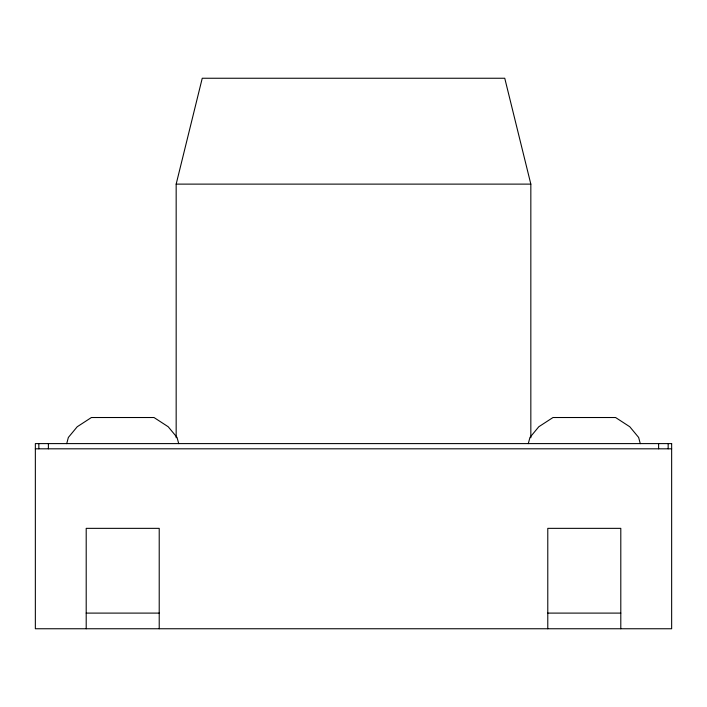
<?xml version="1.0" encoding="UTF-8"?>
<svg xmlns="http://www.w3.org/2000/svg" width="707" height="707" viewBox="0 0 707 707"><rect width="100%" height="100%" fill="white"/><g stroke="black" fill="none" stroke-linecap="round" stroke-linejoin="round"><path stroke-width="1.06" d="M176.167 437.783L176.167 184.12L202.246 78.247L504.754 78.247L530.833 184.12L530.833 437.783M66.714 443.651L68.358 437.447L77.222 426.754L91.415 417.519L154.002 417.519L168.204 426.754L177.059 437.447L178.712 443.651M528.288 443.651L529.941 437.447L538.796 426.754L552.998 417.519L615.585 417.519L629.778 426.754L638.642 437.447L640.286 443.651M176.167 184.12L530.833 184.12M35.35 448.812L671.65 448.812M86.201 613.102L159.216 613.102M547.784 613.102L620.799 613.102M668.159 443.598L668.159 448.812M658.615 443.598L658.615 448.812M620.799 628.753L620.799 528.35L547.784 528.35L547.784 628.753M159.216 628.753L159.216 528.35L86.201 528.35L86.201 628.753M48.385 443.598L48.385 448.812M38.841 443.598L38.841 448.812M671.65 443.598L35.35 443.598L35.35 628.753L671.65 628.753L671.65 443.598"/></g></svg>
